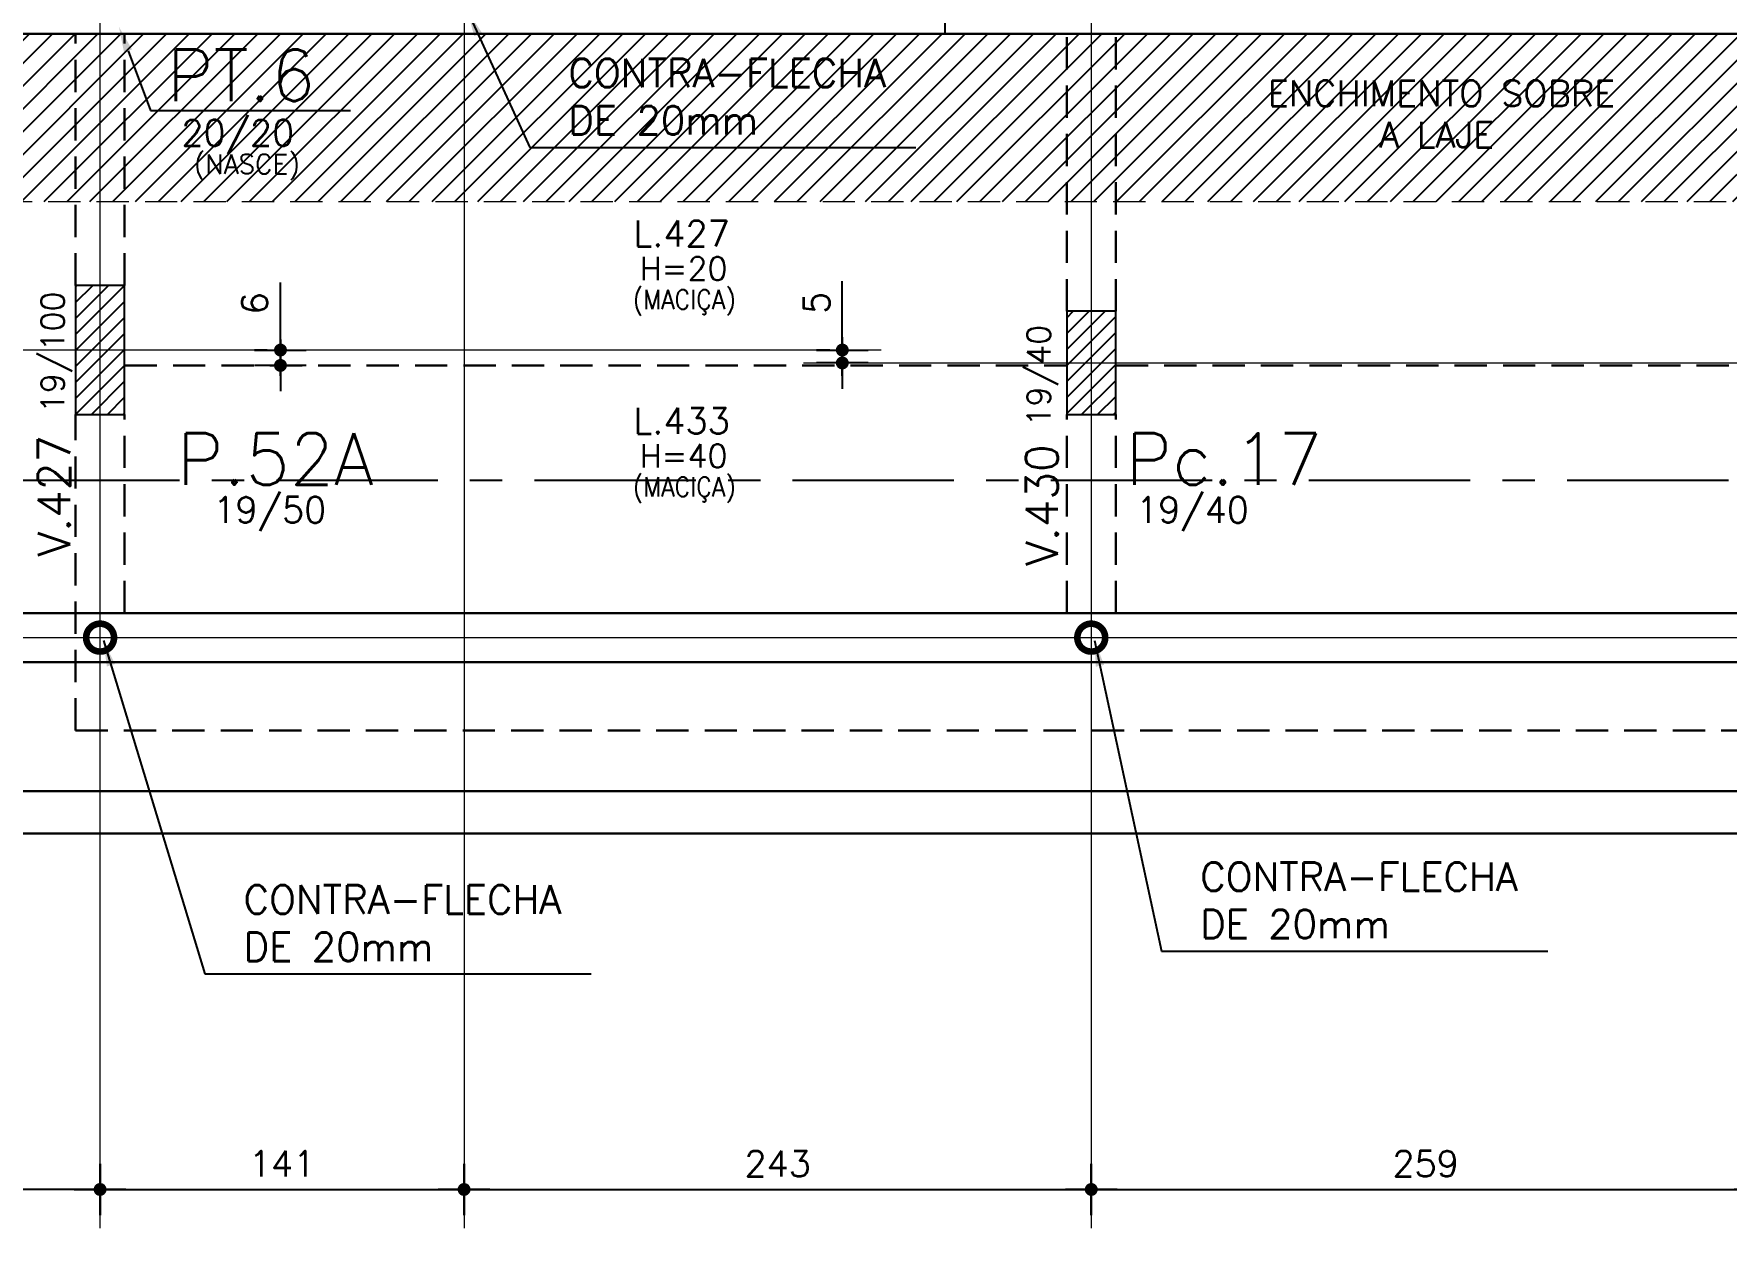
# Model space of a CAD drawing. Header units: inches. Extents: x 17515 to 34518, y -9122 to -4917.
# Drawn here: x 18846 to 19501, y -8263 to -7800 of the extents above; entities that cross this region are included whole.
import ezdxf

# ---------------------------------------------------------------- set-up
doc = ezdxf.new("R2010")
doc.units = ezdxf.units.IN
doc.header["$LTSCALE"] = 50
doc.header["$MEASUREMENT"] = 0
doc.linetypes.add('CENTER', pattern=[2, 1.25, -0.25, 0.25, -0.25])
doc.linetypes.add('HIDDEN', pattern=[0.375, 0.25, -0.125])
for name, color, linetype in [('ALVENARIA', 10, 'HIDDEN'), ('CONTRA-FLECHA', 152, 'Continuous'), ('CORTE-FORMA', 1, 'Continuous'), ('COTA', 6, 'Continuous'), ('FO-HACHURA_PILAR-MORRE', 252, 'Continuous'), ('FO-TEXTO-LAJES', 152, 'Continuous'), ('FO-TEXTO-VIGAS', 3, 'Continuous'), ('P-M', 7, 'Continuous'), ('TEXTO', 3, 'Continuous')]:
    doc.layers.add(name, color=color, linetype=linetype)
for name, color, linetype, lineweight in [('FO-Eixos', 150, 'Continuous', 5), ('FO-Textos dos pilares', 3, 'Continuous', 20), ('FO-Vigas', 2, 'Continuous', 30)]:
    doc.layers.add(name, color=color, linetype=linetype, lineweight=lineweight)
doc.styles.add('ROMANS', font='romans.shx')
doc.dimstyles.new('COTA_50', dxfattribs={"dimscale": 5, "dimtxt": 2, "dimasz": 1, "dimexe": 2, "dimexo": 1.5, "dimgap": 1, "dimtad": 1, "dimzin": 12, "dimdsep": 46, "dimtxsty": 'ROMANS', "dimblk1": 'COTA', "dimblk2": 'COTA', "dimsah": 1, "dimcen": -4, "dimdle": 1.5, "dimclrd": 6, "dimclre": 6, "dimclrt": 3, "dimadec": 0, "dimazin": 0, "dimtfac": 1, "dimtofl": 0, "dimtmove": 0, "dimatfit": 3, "dimldrblk": 'COTA', "dimfxl": 1, "dimtolj": 1, "dimtzin": 12, "dimarcsym": 0})
doc.dimstyles.new('NOTA', dxfattribs={"dimscale": 5, "dimtxt": 2, "dimasz": 2, "dimexe": 1.5, "dimexo": 2, "dimgap": 1, "dimtad": 1, "dimdec": 1, "dimzin": 12, "dimdsep": 46, "dimtxsty": 'ROMANS', "dimcen": 0.09, "dimclrd": 8, "dimclre": 8, "dimclrt": 3, "dimadec": 0, "dimazin": 0, "dimtfac": 1, "dimtdec": 1, "dimtofl": 0, "dimtmove": 0, "dimatfit": 3, "dimfxl": 1, "dimtolj": 1, "dimtzin": 12, "dimarcsym": 0})

# ---------------------------------------------------------------- blocks, each defined once
blk = doc.blocks.new('COTA')
at = {"layer": 'COTA'}
for p, q in [((0, -2), (0, 2)), ((2, 0), (-2, 0))]:
    blk.add_line(p, q, dxfattribs=at)
at = {"layer": 'COTA', "const_width": 0.5}
blk.add_lwpolyline([(-0.25, 0, 1), (0.25, 0, 1)], format="xyb", close=True, dxfattribs=at)
blk = doc.blocks.new('*D57')
at = {"layer": 'COTA', "color": 6, "lineweight": -2, "transparency": 16777216}
for p, q in [((18871.43, -8239.16), (18871.43, -8257.52)), ((19012.43, -8239.16), (19012.43, -8257.52)), ((18876.43, -8247.52), (19007.43, -8247.52))]:
    blk.add_line(p, q, dxfattribs=at)
at = {"layer": 'Defpoints', "color": 0, "transparency": 16777216}
for p in [(18871.43, -8231.66), (19012.43, -8231.66), (19012.43, -8247.52)]:
    blk.add_point(p, dxfattribs=at)
at = {"layer": 'COTA', "color": 6, "lineweight": -2, "transparency": 16777216, "xscale": 5, "yscale": 5, "zscale": 5, "rotation": 180}
blk.add_blockref('COTA', (18871.43, -8247.52), dxfattribs=at)
at = {"layer": 'COTA', "color": 6, "lineweight": -2, "transparency": 16777216, "xscale": 5, "yscale": 5, "zscale": 5}
blk.add_blockref('COTA', (19012.43, -8247.52), dxfattribs=at)
at = {"layer": 'COTA', "color": 3, "transparency": 16777216, "insert": (18941.93, -8237.52), "char_height": 10, "attachment_point": 5, "style": 'ROMANS'}
blk.add_mtext('\\A1;141', dxfattribs=at)
blk = doc.blocks.new('*D58')
at = {"layer": 'COTA', "color": 6, "lineweight": -2, "transparency": 16777216}
for p, q in [((18541.43, -8239.9), (18541.43, -8257.52)), ((18871.43, -8239.9), (18871.43, -8257.52)), ((18866.43, -8247.52), (18546.43, -8247.52))]:
    blk.add_line(p, q, dxfattribs=at)
at = {"layer": 'Defpoints', "color": 0, "transparency": 16777216}
for p in [(18541.43, -8232.4), (18871.43, -8232.4), (18541.43, -8247.52)]:
    blk.add_point(p, dxfattribs=at)
at = {"layer": 'COTA', "color": 6, "lineweight": -2, "transparency": 16777216, "xscale": 5, "yscale": 5, "zscale": 5, "rotation": 180}
blk.add_blockref('COTA', (18541.43, -8247.52), dxfattribs=at)
at = {"layer": 'COTA', "color": 6, "lineweight": -2, "transparency": 16777216, "xscale": 5, "yscale": 5, "zscale": 5}
blk.add_blockref('COTA', (18871.43, -8247.52), dxfattribs=at)
at = {"layer": 'COTA', "color": 3, "transparency": 16777216, "insert": (18706.43, -8237.52), "char_height": 10, "attachment_point": 5, "style": 'ROMANS'}
blk.add_mtext('\\A1;330', dxfattribs=at)
blk = doc.blocks.new('*D59')
at = {"layer": 'COTA', "color": 6, "lineweight": -2, "transparency": 16777216}
for p, q in [((19012.43, -8245.25), (19012.43, -8257.52)), ((19255.4, -8245.25), (19255.4, -8257.52)), ((19017.43, -8247.52), (19250.4, -8247.52))]:
    blk.add_line(p, q, dxfattribs=at)
at = {"layer": 'Defpoints', "color": 0, "transparency": 16777216}
for p in [(19012.43, -8237.75), (19255.4, -8237.75), (19255.4, -8247.52)]:
    blk.add_point(p, dxfattribs=at)
at = {"layer": 'COTA', "color": 6, "lineweight": -2, "transparency": 16777216, "xscale": 5, "yscale": 5, "zscale": 5, "rotation": 180}
blk.add_blockref('COTA', (19012.43, -8247.52), dxfattribs=at)
at = {"layer": 'COTA', "color": 6, "lineweight": -2, "transparency": 16777216, "xscale": 5, "yscale": 5, "zscale": 5}
blk.add_blockref('COTA', (19255.4, -8247.52), dxfattribs=at)
at = {"layer": 'COTA', "color": 3, "transparency": 16777216, "insert": (19133.92, -8237.52), "char_height": 10, "attachment_point": 5, "style": 'ROMANS'}
blk.add_mtext('\\A1;243', dxfattribs=at)
blk = doc.blocks.new('*D60')
at = {"layer": 'COTA', "color": 6, "lineweight": -2, "transparency": 16777216}
for p, q in [((19255.4, -8240.64), (19255.4, -8257.52)), ((19514.43, -8240.64), (19514.43, -8257.52)), ((19260.4, -8247.52), (19509.43, -8247.52))]:
    blk.add_line(p, q, dxfattribs=at)
at = {"layer": 'Defpoints', "color": 0, "transparency": 16777216}
for p in [(19255.4, -8233.14), (19514.43, -8233.14), (19514.43, -8247.52)]:
    blk.add_point(p, dxfattribs=at)
at = {"layer": 'COTA', "color": 6, "lineweight": -2, "transparency": 16777216, "xscale": 5, "yscale": 5, "zscale": 5, "rotation": 180}
blk.add_blockref('COTA', (19255.4, -8247.52), dxfattribs=at)
at = {"layer": 'COTA', "color": 6, "lineweight": -2, "transparency": 16777216, "xscale": 5, "yscale": 5, "zscale": 5}
blk.add_blockref('COTA', (19514.43, -8247.52), dxfattribs=at)
at = {"layer": 'COTA', "color": 3, "transparency": 16777216, "insert": (19384.92, -8237.52), "char_height": 10, "attachment_point": 5, "style": 'ROMANS'}
blk.add_mtext('\\A1;259', dxfattribs=at)
blk = doc.blocks.new('*D96')
at = {"layer": 'COTA', "color": 6, "lineweight": -2, "transparency": 16777216}
for p, q in [((19158.96, -7917.2), (19158.96, -7895.53)), ((19154.17, -7922.2), (19148.96, -7922.2)), ((19154.17, -7927.19), (19148.96, -7927.19)), ((19158.96, -7932.19), (19158.96, -7937.19))]:
    blk.add_line(p, q, dxfattribs=at)
at = {"layer": 'Defpoints', "color": 0, "transparency": 16777216}
for p in [(19158.96, -7922.2), (19161.67, -7922.2), (19161.67, -7927.19)]:
    blk.add_point(p, dxfattribs=at)
at = {"layer": 'COTA', "color": 6, "lineweight": -2, "transparency": 16777216, "xscale": 5, "yscale": 5, "zscale": 5}
for p, rotation in [((19158.96, -7922.2), 270), ((19158.96, -7927.19), 90)]:
    blk.add_blockref('COTA', p, dxfattribs=dict(at, rotation=rotation))
at = {"layer": 'COTA', "color": 3, "transparency": 16777216, "insert": (19148.96, -7903.87), "char_height": 10, "attachment_point": 5, "rotation": 90, "style": 'ROMANS'}
blk.add_mtext('\\A1;5', dxfattribs=at)
blk = doc.blocks.new('*D101')
at = {"layer": 'COTA', "color": 6, "lineweight": -2, "transparency": 16777216}
for p, q in [((19205.79, -7607.15), (19188.84, -7607.15)), ((19198.84, -7612.15), (19198.84, -7784.65)), ((19205.79, -7789.65), (19188.84, -7789.65))]:
    blk.add_line(p, q, dxfattribs=at)
at = {"layer": 'Defpoints', "color": 0, "transparency": 16777216}
for p in [(19213.29, -7607.15), (19198.84, -7789.65), (19213.29, -7789.65)]:
    blk.add_point(p, dxfattribs=at)
at = {"layer": 'COTA', "color": 6, "lineweight": -2, "transparency": 16777216, "xscale": 5, "yscale": 5, "zscale": 5}
for p, rotation in [((19198.84, -7607.15), 90), ((19198.84, -7789.65), 270)]:
    blk.add_blockref('COTA', p, dxfattribs=dict(at, rotation=rotation))
at = {"layer": 'COTA', "color": 3, "transparency": 16777216, "insert": (19188.84, -7698.4), "char_height": 10, "attachment_point": 5, "rotation": 90, "style": 'ROMANS'}
blk.add_mtext('\\A1;182.5', dxfattribs=at)
blk = doc.blocks.new('*D160')
at = {"layer": 'COTA', "color": 6, "lineweight": -2, "transparency": 16777216}
for p, q in [((18941.31, -7917.2), (18941.31, -7896.01)), ((18936.11, -7922.2), (18931.31, -7922.2)), ((18936.11, -7928.15), (18931.31, -7928.15)), ((18941.31, -7933.15), (18941.31, -7938.15))]:
    blk.add_line(p, q, dxfattribs=at)
at = {"layer": 'Defpoints', "color": 0, "transparency": 16777216}
for p in [(18941.31, -7922.2), (18943.61, -7922.2), (18943.61, -7928.15)]:
    blk.add_point(p, dxfattribs=at)
at = {"layer": 'COTA', "color": 6, "lineweight": -2, "transparency": 16777216, "xscale": 5, "yscale": 5, "zscale": 5}
for p, rotation in [((18941.31, -7922.2), 270), ((18941.31, -7928.15), 90)]:
    blk.add_blockref('COTA', p, dxfattribs=dict(at, rotation=rotation))
at = {"layer": 'COTA', "color": 3, "transparency": 16777216, "insert": (18931.31, -7904.11), "char_height": 10, "attachment_point": 5, "rotation": 90, "style": 'ROMANS'}
blk.add_mtext('\\A1;6', dxfattribs=at)

msp = doc.modelspace()

# ---------------------------------------------------------------- hatches: boundary and pattern name
at = {"layer": 'CORTE-FORMA'}
h = msp.add_hatch(dxfattribs=at)
h.set_pattern_fill('ANSI31', color=40, scale=50)
h.set_pattern_definition([(45, (0, 1640.526), (-4.4194174, 4.4194174), [])])
h.paths.add_polyline_path([(21123.399, -7799.65), (18551.433, -7799.65), (18551.433, -7864.65), (21051.349, -7864.65), (21051.349, -8024.15), (21123.399, -8024.15)])
at = {"layer": 'FO-HACHURA_PILAR-MORRE'}
h = msp.add_hatch(dxfattribs=at)
h.set_pattern_fill('ANSI31', color=256, scale=35)
h.paths.add_polyline_path([(18880.933, -7897.2), (18871.433, -7897.2), (18861.933, -7897.2), (18861.933, -7922.2), (18861.933, -7947.2), (18871.433, -7947.2), (18880.933, -7947.2), (18880.933, -7922.2)])
h = msp.add_hatch(dxfattribs=at)
h.set_pattern_fill('ANSI31', color=256, scale=35)
h.paths.add_polyline_path([(19264.899, -7907.187), (19255.399, -7907.187), (19245.899, -7907.187), (19245.899, -7927.187), (19245.899, -7947.187), (19255.399, -7947.187), (19264.899, -7947.187), (19264.899, -7927.187)])

# ---------------------------------------------------------------- linework, layer by layer
at = {"layer": 'ALVENARIA', "lineweight": 5}
msp.add_line((18551.349, -7864.65), (21051.349, -7864.65), dxfattribs=at)
at = {"layer": 'CONTRA-FLECHA', "linetype": 'Continuous', "const_width": 2.56}
for points in [[(18867.614, -8037.469, 1), (18875.251, -8029.832, 1)], [(19251.58, -8037.469, 1), (19259.217, -8029.832, 1)]]:
    msp.add_lwpolyline(points, format="xyb", close=True, dxfattribs=at)
at = {"layer": 'COTA', "color": 8}
for p, q in [((18882.263, -7806.272), (18891.002, -7829.344)), ((18891.002, -7829.344), (18968.429, -7829.344))]:
    msp.add_line(p, q, dxfattribs=at)
msp.add_solid([(18883.821, -7805.682), (18878.72, -7796.921), (18880.704, -7806.863)], dxfattribs=at)
at = {"layer": 'FO-Eixos'}
for p, q in [((18871.433, -8262.516), (18871.433, -7239.023)), ((19012.432, -7239.023), (19012.432, -8262.516)), ((19255.399, -7239.023), (19255.399, -8262.516)), ((19173.955, -7922.2), (18800.814, -7922.2)), ((18887.5, -7922.2), (18854.403, -7922.2)), ((19143.955, -7927.187), (21025.159, -7927.187)), ((18061.565, -8033.65), (21357.083, -8033.65))]:
    msp.add_line(p, q, dxfattribs=at)
at = {"layer": 'FO-Vigas'}
for p, q in [((18302.075, -7799.65), (21123.399, -7799.65)), ((21123.399, -8024.15), (18302.075, -8024.15)), ((18302.075, -8043.15), (21123.399, -8043.15)), ((18242.075, -8093.133), (21183.399, -8093.133)), ((18242.075, -8109.582), (21153.399, -8109.582)), ((21183.399, -8109.582), (18272.814, -8109.582))]:
    msp.add_line(p, q, dxfattribs=at)
at = {"layer": 'FO-Vigas', "linetype": 'HIDDEN'}
for p, q in [((18861.933, -7897.2), (18861.933, -7799.65)), ((18880.933, -7897.2), (18880.933, -7799.65)), ((19245.899, -7907.187), (19245.899, -7799.65)), ((19264.899, -7907.187), (19264.899, -7799.65)), ((18880.933, -7928.15), (19245.899, -7928.15)), ((19264.899, -7928.15), (19875.849, -7928.15)), ((18861.899, -8069.651), (18861.899, -7947.187)), ((18880.933, -8024.15), (18880.933, -7947.2)), ((19245.899, -8024.15), (19245.899, -7947.187)), ((19264.899, -8024.15), (19264.899, -7947.187)), ((18861.899, -8069.651), (21020.933, -8069.651))]:
    msp.add_line(p, q, dxfattribs=at)
at = {"layer": 'P-M'}
for points in [[(18880.933, -7897.2), (18871.433, -7897.2), (18861.933, -7897.2), (18861.933, -7922.2), (18861.933, -7947.2), (18871.433, -7947.2), (18880.933, -7947.2), (18880.933, -7922.2), (18880.933, -7897.2)], [(19264.899, -7907.187), (19255.399, -7907.187), (19245.899, -7907.187), (19245.899, -7927.187), (19245.899, -7947.187), (19255.399, -7947.187), (19264.899, -7947.187), (19264.899, -7927.187), (19264.899, -7907.187)]]:
    msp.add_lwpolyline(points, close=True, dxfattribs=at)
at = {"layer": 'TEXTO', "color": 8, "linetype": 'CENTER'}
msp.add_line((18139.707, -7972.633), (21263.787, -7972.633), dxfattribs=at)

# ---------------------------------------------------------------- texts
at = {"layer": 'CONTRA-FLECHA', "char_height": 11, "attachment_point": 4, "style": 'ROMANS'}
for insert in [(19052.854, -7824.005), (19297.582, -8135.505), (18927.042, -8144.312)]:
    msp.add_mtext('{\\Fromans.shx;CONTRA-FLECHA\\PDE 20mm}', dxfattribs=dict(at, insert=insert))
at = {"layer": 'FO-TEXTO-LAJES', "style": 'ROMANS'}
for s, p in [('L.427', (19078.07, -7882.05)), ('L.433', (19078.07, -7954.655))]:
    msp.add_text(s, height=10, dxfattribs=at).set_placement(p)
at = {"layer": 'FO-TEXTO-LAJES', "color": 3, "style": 'ROMANS'}
for s, p in [('H=20', (19080.497, -7895.131)), ('H=40', (19080.497, -7967.736))]:
    msp.add_text(s, height=9, dxfattribs=at).set_placement(p)
at = {"layer": 'FO-TEXTO-LAJES', "color": 4, "style": 'ROMANS', "width": 0.9}
for p in [(19077.752, -7906.349), (19077.752, -7978.954)]:
    msp.add_text('(MACIÇA)', height=7.5, dxfattribs=at).set_placement(p)
at = {"layer": 'FO-TEXTO-VIGAS', "style": 'ROMANS'}
for s, p in [('19/100', (18857.57, -7946.618)), ('19/40', (19239.562, -7951.814))]:
    msp.add_text(s, height=9, rotation=90, dxfattribs=at).set_placement(p)
at = {"layer": 'FO-TEXTO-VIGAS', "color": 1, "style": 'ROMANS'}
for s, p in [('V.427', (18859.803, -8002.27)), ('V.430', (19242.501, -8005.863))]:
    msp.add_text(s, height=12.5, rotation=90, dxfattribs=at).set_placement(p)
at = {"layer": 'FO-Textos dos pilares', "color": 1, "style": 'ROMANS'}
for s, p in [('PT.6', (18897.351, -7825.719)), ('P.52A', (18901.184, -7974.414)), ('Pc.17', (19268.656, -7974.414))]:
    msp.add_text(s, height=20, dxfattribs=at).set_placement(p)
at = {"layer": 'FO-Textos dos pilares', "color": 3, "style": 'ROMANS'}
for s, p in [('20/20', (18902.916, -7843.017)), ('19/50', (18915.302, -7989.106)), ('19/40', (19272.773, -7989.106))]:
    msp.add_text(s, height=10, dxfattribs=at).set_placement(p)
at = {"layer": 'FO-Textos dos pilares', "color": 4, "style": 'ROMANS'}
msp.add_text('(NASCE)', height=7.5, dxfattribs=at).set_placement((18907.701, -7853.878))
at = {"layer": 'TEXTO', "color": 3, "style": 'ROMANS'}
for s, p in [('ENCHIMENTO SOBRE', (19323.758, -7827.738)), ('A LAJE', (19366.898, -7843.767))]:
    msp.add_text(s, height=10, dxfattribs=at).set_placement(p)

# ---------------------------------------------------------------- dimensions: what is measured, and where the dimension line sits
at = {"layer": 'COTA'}
dim = msp.add_linear_dim(base=(19198.84, -7789.65), p1=(19213.286, -7607.15), p2=(19213.286, -7789.65), angle=90, dimstyle='COTA_50', dxfattribs=at)
dim.commit()
dim.dimension.update_dxf_attribs({"geometry": '*D101', "text_midpoint": (19188.84, -7698.4)})
for base, p1, p2, picture, middle in [((18941.307, -7922.2), (18943.61, -7928.15), (18943.61, -7922.2), '*D160', (18931.307, -7904.105)), ((19158.955, -7922.2), (19161.67, -7927.187), (19161.67, -7922.2), '*D96', (19148.955, -7903.867))]:
    dim = msp.add_linear_dim(base=base, p1=p1, p2=p2, angle=90, dimstyle='COTA_50', override={"dimdec": 0}, dxfattribs=at)
    dim.commit()
    dim.dimension.update_dxf_attribs({"geometry": picture, "text_midpoint": middle})
for base, p1, p2, picture, middle in [((18541.433, -8247.516), (18871.433, -8232.402), (18541.433, -8232.402), '*D58', (18706.433, -8237.516)), ((19012.432, -8247.516), (18871.433, -8231.659), (19012.432, -8231.659), '*D57', (18941.932, -8237.516))]:
    dim = msp.add_linear_dim(base=base, p1=p1, p2=p2, dimstyle='COTA_50', dxfattribs=at)
    dim.commit()
    dim.dimension.update_dxf_attribs({"geometry": picture, "text_midpoint": middle})
for base, p1, p2, picture, middle in [((19255.399, -8247.516), (19012.432, -8237.755), (19255.399, -8237.755), '*D59', (19133.915, -8237.516)), ((19514.433, -8247.516), (19255.399, -8233.138), (19514.433, -8233.138), '*D60', (19384.916, -8237.516))]:
    dim = msp.add_linear_dim(base=base, p1=p1, p2=p2, dimstyle='COTA_50', override={"dimdec": 0}, dxfattribs=at)
    dim.commit()
    dim.dimension.update_dxf_attribs({"geometry": picture, "text_midpoint": middle})

# ---------------------------------------------------------------- leaders
at = {"layer": 'CONTRA-FLECHA', "color": 8, "annotation_type": 0, "has_hookline": 1, "hookline_direction": 0, "text_width": 134.619}
for points in [[(19013.709, -7790.802), (19037.854, -7843.672), (19047.854, -7843.672)], [(18872.709, -8034.802), (18912.042, -8163.979), (18922.042, -8163.979)], [(19256.676, -8034.802), (19282.582, -8155.171), (19292.582, -8155.171)]]:
    msp.add_leader(points, dimstyle='NOTA', dxfattribs=at)

doc.saveas('drawing.dxf')
